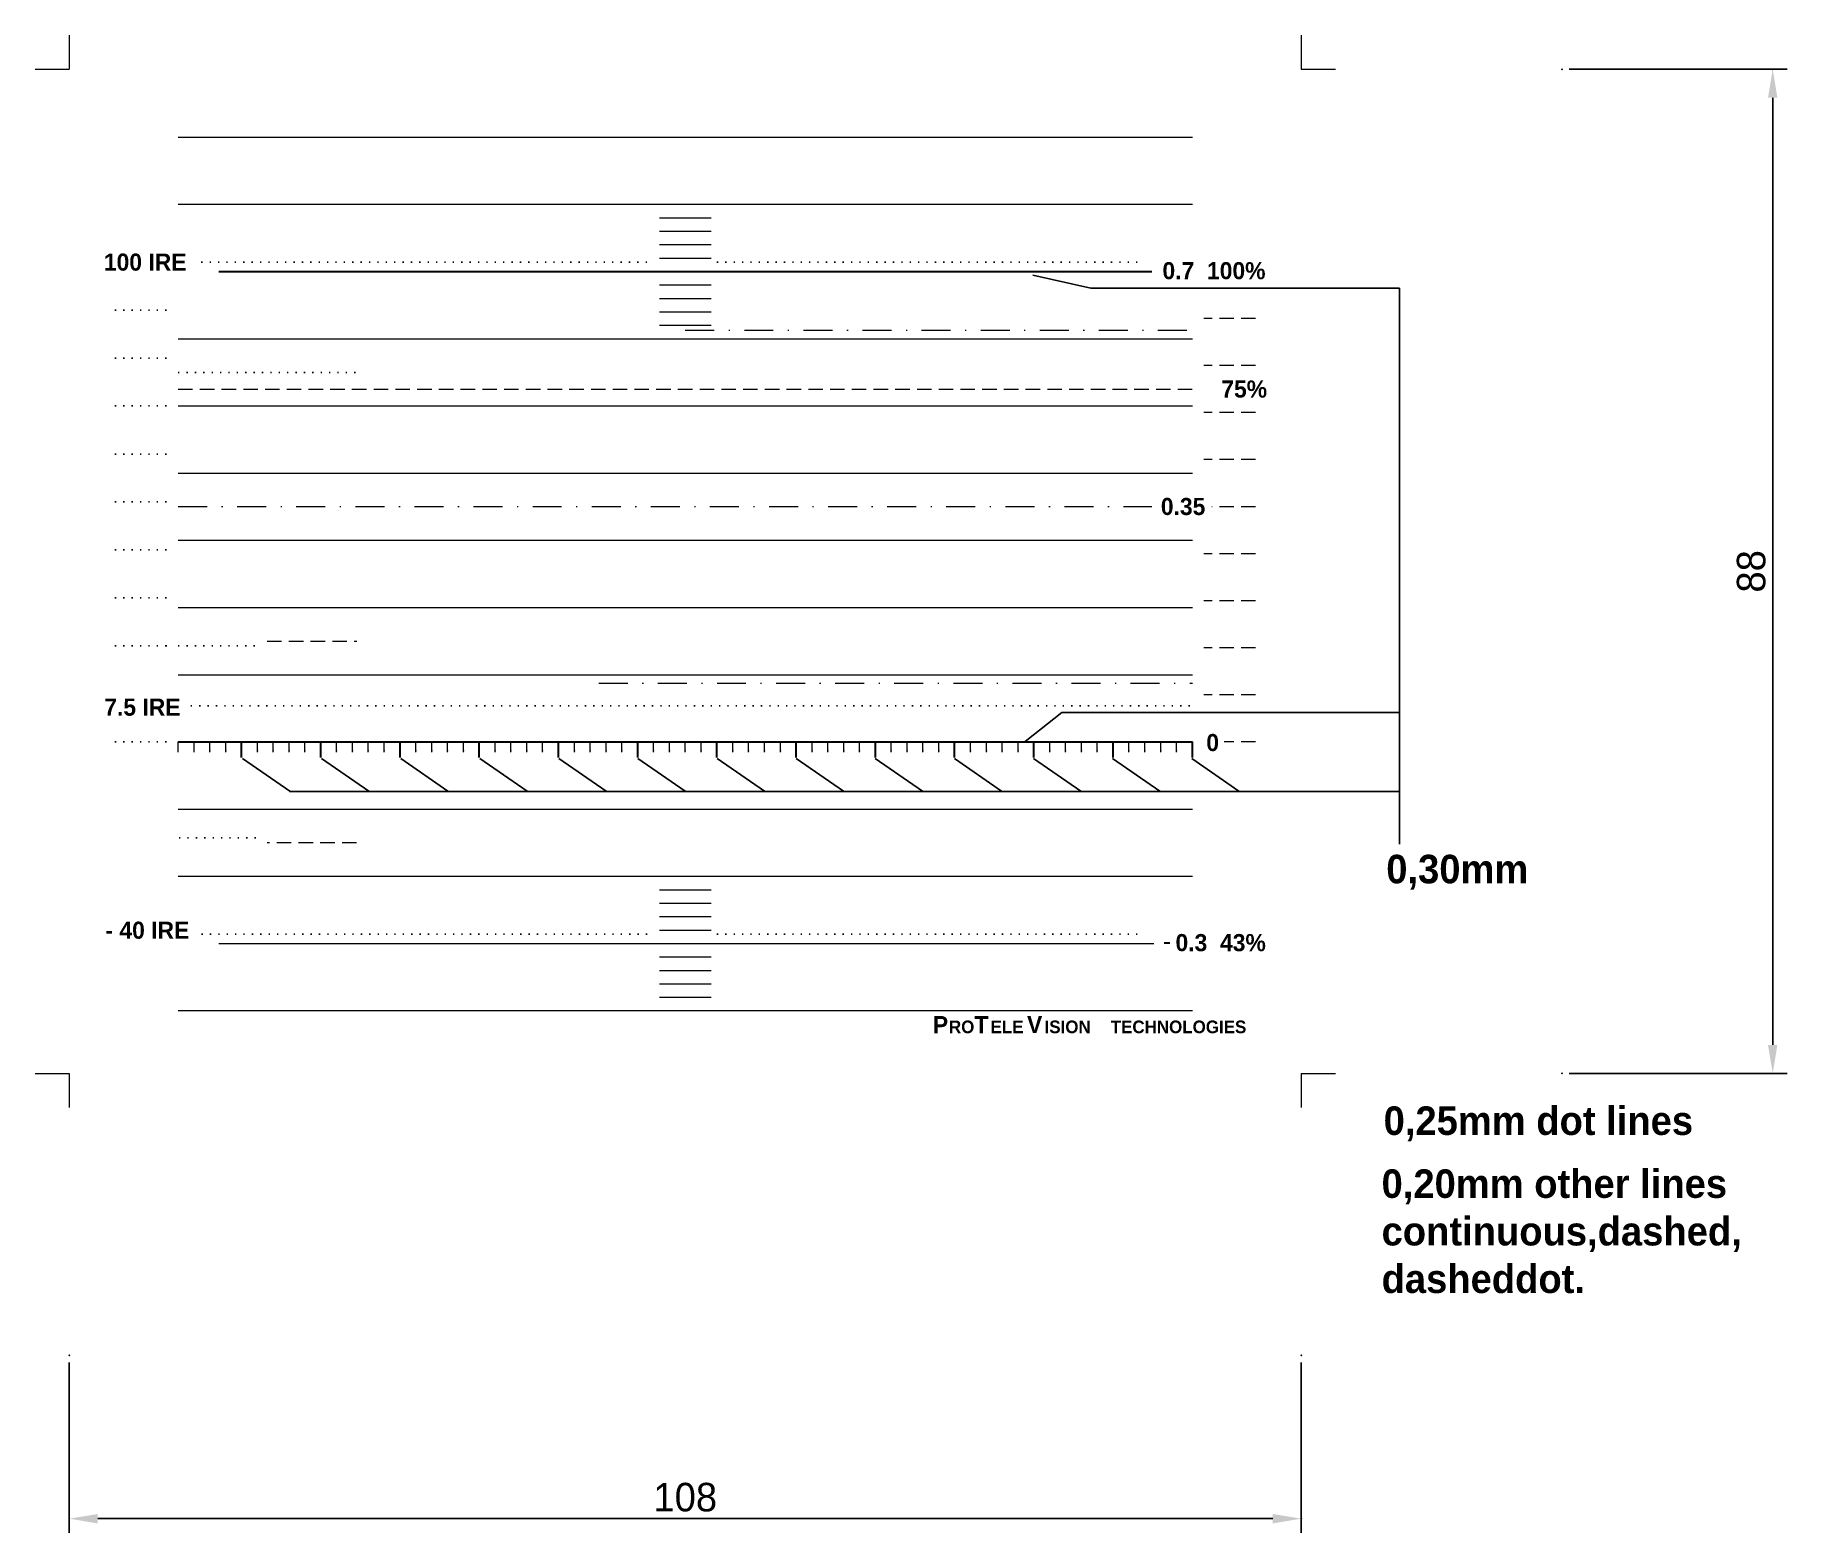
# Model space of a CAD drawing. Header units: millimetres. Extents: x -57 to 97, y -84 to 47.
import ezdxf

# ---------------------------------------------------------------- set-up
doc = ezdxf.new("R2010")
doc.units = ezdxf.units.MM
for name, pattern in [('ACAD_ISO07W100', [3, 0, -3]), ('DASHDOT2', [5.08, 2.54, -1.27, 0, -1.27]), ('DASHED1', [1.905, 1.27, -0.635]), ('DOT4', [0.635, 0, -0.635])]:
    doc.linetypes.add(name, pattern=pattern)
doc.layers.add('DIM', color=1, linetype='Continuous')
doc.layers.add('streger', color=7, linetype='Continuous', lineweight=20)
doc.styles.add('ARIAL', font='ARIAB___.TTF')
doc.styles.add('ARIAL MT', font='ARIAB___.TTF')
doc.dimstyles.new('ISO-25', dxfattribs={"dimtxt": 2.5, "dimasz": 2.5, "dimexe": 1.25, "dimexo": 0.625, "dimtad": 1, "dimtxsty": 'Standard', "dimcen": 2.5, "dimadec": 0, "dimazin": 0, "dimtfac": 1, "dimtmove": 0, "dimatfit": 3, "dimfxl": 0, "dimarcsym": 0})

# ---------------------------------------------------------------- blocks, each defined once
blk = doc.blocks.new('*D0')
at = {"layer": 'DIM', "color": 0, "lineweight": -2}
for p, q in [((-54, -69.33), (-54, -84.27)), ((54, -69.33), (54, -84.27)), ((-51.5, -83.02), (51.5, -83.02))]:
    blk.add_line(p, q, dxfattribs=at)
at = {"layer": 'DIM', "color": 0}
for p in [(-54, -68.7), (54, -68.7), (54, -83.02)]:
    blk.add_point(p, dxfattribs=at)
for points in [[(-51.5, -82.61), (-51.5, -83.44), (-54, -83.02)], [(51.5, -82.61), (51.5, -83.44), (54, -83.02)]]:
    blk.add_solid(points, dxfattribs=at)
at = {"layer": 'DIM', "color": 0, "insert": (0, -81.15), "char_height": 2.5, "attachment_point": 5}
blk.add_mtext('108', dxfattribs=at)
blk = doc.blocks.new('*D1')
at = {"layer": 'DIM', "color": 0, "lineweight": -2}
for p, q in [((77.48, 44), (96.58, 44)), ((95.33, -41.5), (95.33, 41.5)), ((77.48, -44), (96.58, -44))]:
    blk.add_line(p, q, dxfattribs=at)
at = {"layer": 'DIM', "color": 0}
for p in [(76.85, 44), (95.33, 44), (76.85, -44)]:
    blk.add_point(p, dxfattribs=at)
for points in [[(94.91, 41.5), (95.74, 41.5), (95.33, 44)], [(94.91, -41.5), (95.74, -41.5), (95.33, -44)]]:
    blk.add_solid(points, dxfattribs=at)
at = {"layer": 'DIM', "color": 0, "insert": (93.45, 0), "char_height": 2.5, "attachment_point": 5, "rotation": 90}
blk.add_mtext('88', dxfattribs=at)

msp = doc.modelspace()

# ---------------------------------------------------------------- linework, layer by layer
at = {"layer": 'DIM'}
for p, q in [((30.48, 25.961), (35.565, 24.807)), ((35.565, 24.807), (62.607, 24.807)), ((62.607, 24.807), (62.607, -23.916)), ((29.787, -14.91), (33.023, -12.37)), ((33.023, -12.37), (62.607, -12.37)), ((-38.813, -16.391), (-34.67, -19.275)), ((-31.879, -16.391), (-27.736, -19.275)), ((-24.946, -16.391), (-20.802, -19.275)), ((-18.012, -16.391), (-13.868, -19.275)), ((-11.078, -16.391), (-6.934, -19.275)), ((-4.144, -16.391), (0, -19.275)), ((2.79, -16.391), (6.934, -19.275)), ((9.724, -16.391), (13.867, -19.275)), ((16.658, -16.391), (20.801, -19.275)), ((23.592, -16.391), (27.735, -19.275)), ((30.526, -16.391), (34.669, -19.275)), ((37.46, -16.391), (41.603, -19.275)), ((44.394, -16.391), (48.537, -19.275)), ((-34.698, -19.298), (62.607, -19.298))]:
    msp.add_line(p, q, dxfattribs=at)
at = {"layer": 'streger', "lineweight": 0}
for p, q in [((-54, 47), (-54, 44)), ((54, 47), (54, 44)), ((-57, 44), (-54, 44)), ((54, 44), (57, 44)), ((-57, -44), (-54, -44)), ((-54, -44), (-54, -47)), ((54, -44), (57, -44)), ((54, -44), (54, -47))]:
    msp.add_line(p, q, dxfattribs=at)
at = {"layer": 'streger'}
for p, q in [((-44.455, 38.06), (44.455, 38.06)), ((-44.455, 32.17), (44.455, 32.17)), ((-44.455, 20.39), (44.455, 20.39)), ((-44.455, 14.5), (44.455, 14.5)), ((-44.455, 8.61), (44.455, 8.61)), ((-44.455, 2.72), (44.455, 2.72)), ((-44.455, -3.17), (44.455, -3.17)), ((-44.455, -9.06), (44.455, -9.06)), ((-44.455, -15.857), (-44.455, -14.94)), ((-43.065, -15.857), (-43.065, -14.94)), ((-41.676, -15.857), (-41.676, -14.94)), ((-40.287, -15.857), (-40.287, -14.94)), ((-40.287, -15.727), (-40.287, -14.94)), ((-37.509, -15.857), (-37.509, -14.94)), ((-36.119, -15.857), (-36.119, -14.94)), ((-34.73, -15.857), (-34.73, -14.94)), ((-33.341, -15.857), (-33.341, -14.94)), ((-30.562, -15.857), (-30.562, -14.94)), ((-29.173, -15.857), (-29.173, -14.94)), ((-27.784, -15.857), (-27.784, -14.94)), ((-26.395, -15.857), (-26.395, -14.94)), ((-23.616, -15.857), (-23.616, -14.94)), ((-22.227, -15.857), (-22.227, -14.94)), ((-20.838, -15.857), (-20.838, -14.94)), ((-19.449, -15.857), (-19.449, -14.94)), ((-16.67, -15.857), (-16.67, -14.94)), ((-15.281, -15.857), (-15.281, -14.94)), ((-13.892, -15.857), (-13.892, -14.94)), ((-12.503, -15.857), (-12.503, -14.94)), ((-9.724, -15.857), (-9.724, -14.94)), ((-8.335, -15.857), (-8.335, -14.94)), ((-6.946, -15.857), (-6.946, -14.94)), ((-5.557, -15.857), (-5.557, -14.94)), ((-2.778, -15.857), (-2.778, -14.94)), ((-1.389, -15.857), (-1.389, -14.94)), ((0, -15.857), (0, -14.94)), ((1.389, -15.857), (1.389, -14.94)), ((4.168, -15.857), (4.168, -14.94)), ((5.557, -15.857), (5.557, -14.94)), ((6.946, -15.857), (6.946, -14.94)), ((8.335, -15.857), (8.335, -14.94)), ((11.114, -15.857), (11.114, -14.94)), ((12.503, -15.857), (12.503, -14.94)), ((13.892, -15.857), (13.892, -14.94)), ((15.281, -15.857), (15.281, -14.94)), ((18.06, -15.857), (18.06, -14.94)), ((19.449, -15.857), (19.449, -14.94)), ((20.838, -15.857), (20.838, -14.94)), ((22.227, -15.857), (22.227, -14.94)), ((25.006, -15.857), (25.006, -14.94)), ((26.395, -15.857), (26.395, -14.94)), ((27.784, -15.857), (27.784, -14.94)), ((29.173, -15.857), (29.173, -14.94)), ((31.952, -15.857), (31.952, -14.94)), ((33.341, -15.857), (33.341, -14.94)), ((34.73, -15.857), (34.73, -14.94)), ((36.119, -15.857), (36.119, -14.94)), ((38.898, -15.857), (38.898, -14.94)), ((40.287, -15.857), (40.287, -14.94)), ((41.676, -15.857), (41.676, -14.94)), ((43.065, -15.857), (43.065, -14.94)), ((-44.455, -20.83), (44.455, -20.83)), ((-44.455, -26.72), (44.455, -26.72)), ((-40.884, -32.61), (41.072, -32.61)), ((-44.455, -38.5), (44.455, -38.5))]:
    msp.add_line(p, q, dxfattribs=at)
at = {"layer": 'streger', "linetype": 'DOT4', "lineweight": 25}
for p, q in [((-42.424, 27.1), (-2.773, 27.1)), ((2.773, 27.1), (39.783, 27.1)), ((-50, 22.9), (-45.455, 22.9)), ((-50, 18.69), (-45.455, 18.69)), ((-44.455, 17.43), (-28.788, 17.43)), ((-50, 14.5), (-45.455, 14.5)), ((-50, 10.28), (-45.455, 10.28)), ((-50, 6.08), (-45.455, 6.08)), ((-50, 1.9), (-45.455, 1.9)), ((-50, -2.33), (-45.455, -2.33)), ((-50, -6.54), (-45.455, -6.54)), ((-45.486, -6.54), (-45.455, -6.54)), ((-44.455, -6.54), (-37.653, -6.54)), ((-43.343, -11.79), (44.455, -11.79)), ((-50, -14.94), (-45.455, -14.94)), ((-37.653, -23.35), (-44.455, -23.35)), ((-42.399, -31.79), (-2.773, -31.79)), ((2.773, -31.79), (39.783, -31.79))]:
    msp.add_line(p, q, dxfattribs=at)
at = {"layer": 'streger', "lineweight": 30}
for p, q in [((-40.884, 26.28), (40.909, 26.28)), ((-44.455, -14.94), (44.455, -14.94)), ((-38.898, -16.315), (-38.898, -14.94)), ((-31.952, -16.315), (-31.952, -14.94)), ((-25.006, -16.315), (-25.006, -14.94)), ((-18.06, -16.315), (-18.06, -14.94)), ((-11.114, -16.315), (-11.114, -14.94)), ((-4.168, -16.315), (-4.168, -14.94)), ((2.778, -16.315), (2.778, -14.94)), ((2.778, -16.315), (2.778, -14.94)), ((9.724, -16.315), (9.724, -14.94)), ((16.67, -16.315), (16.67, -14.94)), ((23.616, -16.315), (23.616, -14.94)), ((30.562, -16.315), (30.562, -14.94)), ((37.509, -16.315), (37.509, -14.94)), ((44.455, -16.315), (44.455, -14.94))]:
    msp.add_line(p, q, dxfattribs=at)
at = {"layer": 'streger', "linetype": 'DASHED1'}
for p, q in [((50, 22.16), (45.455, 22.16)), ((50, 18.03), (45.455, 18.03)), ((-44.455, 15.97), (44.455, 15.97)), ((50, 13.91), (45.455, 13.91)), ((50, 9.79), (45.455, 9.79)), ((50, 5.66), (46.147, 5.66)), ((50, 1.54), (45.455, 1.54)), ((50, -2.58), (45.455, -2.58)), ((-36.653, -6.11), (-28.788, -6.11)), ((50, -14.94), (47.227, -14.94)), ((-28.819, -23.78), (-36.653, -23.78))]:
    msp.add_line(p, q, dxfattribs=at)
at = {"layer": 'streger', "linetype": 'DASHDOT2'}
for p, q in [((0, 21.13), (44.455, 21.13)), ((-44.455, 5.67), (40.909, 5.67))]:
    msp.add_line(p, q, dxfattribs=at)
at = {"layer": 'streger', "linetype": 'DOT4'}
msp.add_line((-50, 18.696), (-45.455, 18.696), dxfattribs=at)
at = {"layer": 'streger', "linetype": 'DASHED1', "lineweight": 20}
for p, q in [((50, -6.7), (45.455, -6.7)), ((50, -10.82), (45.455, -10.82))]:
    msp.add_line(p, q, dxfattribs=at)
at = {"layer": 'streger', "linetype": 'DASHDOT2', "lineweight": 20}
msp.add_line((-7.576, -9.79), (44.455, -9.79), dxfattribs=at)
at = {"layer": 'streger'}
for points in [[(-2.273, 30.992), (2.273, 30.992)], [(-2.273, 29.814), (2.273, 29.814)], [(-2.273, 28.636), (2.273, 28.636)], [(-2.273, 27.458), (2.273, 27.458)], [(-2.273, 25.102), (2.273, 25.102)], [(-2.273, 23.924), (2.273, 23.924)], [(-2.273, 22.746), (2.273, 22.746)], [(-2.273, 21.568), (2.273, 21.568)], [(-2.273, -27.898), (2.273, -27.898)], [(-2.273, -29.076), (2.273, -29.076)], [(-2.273, -30.254), (2.273, -30.254)], [(-2.273, -31.432), (2.273, -31.432)], [(-2.273, -33.788), (2.273, -33.788)], [(-2.273, -34.966), (2.273, -34.966)], [(-2.273, -36.144), (2.273, -36.144)], [(-2.273, -37.322), (2.273, -37.322)]]:
    msp.add_lwpolyline(points, dxfattribs=at)
for p in [(-41.676, -15.727), (-41.676, -15.727), (-40.287, -15.727), (-40.287, -15.727), (-38.898, -15.727), (-38.898, -15.727), (-37.509, -15.727), (-37.509, -15.727), (-36.119, -15.727), (-36.119, -15.727), (-34.73, -15.727), (-34.73, -15.727), (-33.341, -15.727), (-33.341, -15.727), (-31.952, -15.727), (-31.952, -15.727), (-30.562, -15.727), (-30.562, -15.727), (-29.173, -15.727), (-29.173, -15.727), (-27.784, -15.727), (-27.784, -15.727), (-26.395, -15.727), (-26.395, -15.727), (-25.006, -15.727), (-25.006, -15.727), (-23.616, -15.727), (-23.616, -15.727), (-22.227, -15.727), (-22.227, -15.727), (-20.838, -15.727), (-20.838, -15.727), (-19.449, -15.727), (-19.449, -15.727), (-18.06, -15.727), (-18.06, -15.727), (-16.67, -15.727), (-16.67, -15.727), (-15.281, -15.727), (-15.281, -15.727), (-13.892, -15.727), (-13.892, -15.727), (-12.503, -15.727), (-12.503, -15.727), (-11.114, -15.727), (-11.114, -15.727), (-9.724, -15.727), (-9.724, -15.727), (-8.335, -15.727), (-8.335, -15.727), (-6.946, -15.727), (-6.946, -15.727), (-5.557, -15.727), (-5.557, -15.727), (-4.168, -15.727), (-4.168, -15.727), (-2.778, -15.727), (-2.778, -15.727), (-1.389, -15.727), (-1.389, -15.727), (0, -15.727), (0, -15.727), (1.389, -15.727), (1.389, -15.727), (4.168, -15.727), (4.168, -15.727), (5.557, -15.727), (5.557, -15.727), (6.946, -15.727), (6.946, -15.727), (8.335, -15.727), (8.335, -15.727), (9.724, -15.727), (9.724, -15.727), (11.114, -15.727), (11.114, -15.727), (12.503, -15.727), (12.503, -15.727), (13.892, -15.727), (13.892, -15.727), (15.281, -15.727), (15.281, -15.727), (16.67, -15.727), (16.67, -15.727), (18.06, -15.727), (18.06, -15.727), (19.449, -15.727), (19.449, -15.727), (20.838, -15.727), (20.838, -15.727), (22.227, -15.727), (22.227, -15.727), (23.616, -15.727), (23.616, -15.727), (25.006, -15.727), (25.006, -15.727), (26.395, -15.727), (26.395, -15.727), (27.784, -15.727), (27.784, -15.727), (29.173, -15.727), (29.173, -15.727), (30.562, -15.727), (30.562, -15.727), (31.952, -15.727), (31.952, -15.727), (33.341, -15.727), (33.341, -15.727), (34.73, -15.727), (34.73, -15.727), (36.119, -15.727), (36.119, -15.727), (37.509, -15.727), (37.509, -15.727), (38.898, -15.727), (38.898, -15.727), (40.287, -15.727), (40.287, -15.727), (41.676, -15.727), (41.676, -15.727), (43.065, -15.727), (43.065, -15.727), (44.455, -15.727), (44.455, -15.727)]:
    msp.add_point(p, dxfattribs=at)

# ---------------------------------------------------------------- texts
at = {"layer": 'DIM', "char_height": 2.5, "attachment_point": 1, "style": 'ARIAL'}
for s, insert, width in [('0,30mm', (61.452, -24.84), 14.6593), ('0,25mm dot lines', (61.221, -46.892), 37.31485), ('0,20mm other lines continuous,dashed, dasheddot.', (61.041, -52.41), 34.5025)]:
    msp.add_mtext(s, dxfattribs=dict(at, insert=insert, width=width))
at = {"layer": 'streger', "style": 'ARIAL MT'}
for s, height, p in [('P', 1.5, (21.703, -40.476)), ('RO', 1.1111, (23.112, -40.476)), ('T', 1.5, (25.353, -40.476)), ('ELE', 1.1111, (26.764, -40.476)), ('V', 1.5, (29.958, -40.471)), ('ISION', 1.1111, (31.497, -40.476)), ('TECHNOLOGIES', 1.11111, (37.295, -40.476))]:
    msp.add_text(s, height=height, dxfattribs=at).set_placement(p)
at = {"layer": 'streger', "linetype": 'ACAD_ISO07W100', "lineweight": 20, "char_height": 1.5, "attachment_point": 1, "style": 'ARIAL'}
for s, insert, width in [('100 IRE', (-50.967, 27.85), 10.6603), ('0.7  100%', (41.83, 27.098), 10.2875), ('75%', (46.99, 16.727), 5.4982), ('0.35', (41.688, 6.435), 5.4982), ('7.5 IRE', (-50.934, -11.148), 7.3133), ('0', (45.675, -14.254), 5.4982), ('- 40 IRE', (-50.832, -30.702), 8.822), ('0.3  43%', (42.974, -31.787), 9.8661)]:
    msp.add_mtext(s, dxfattribs=dict(at, insert=insert, width=width))
at = {"layer": 'streger', "linetype": 'ACAD_ISO07W100', "lineweight": 20, "insert": (41.874, -31.657), "char_height": 1.5, "width": 9.8661, "attachment_point": 1}
msp.add_mtext('{\\fArial|b0|i0|c0|p34;- }', dxfattribs=at)

# ---------------------------------------------------------------- dimensions: what is measured, and where the dimension line sits
at = {"layer": 'DIM', "color": 1}
dim = msp.add_linear_dim(base=(95.326, 44), p1=(76.852, -44), p2=(76.852, 44), angle=90, dimstyle='ISO-25', dxfattribs=at)
dim.commit()
dim.dimension.update_dxf_attribs({"geometry": '*D1', "text_midpoint": (93.451, 0)})
dim = msp.add_linear_dim(base=(54, -83.022), p1=(-54, -68.704), p2=(54, -68.704), dimstyle='ISO-25', dxfattribs=at)
dim.commit()
dim.dimension.update_dxf_attribs({"geometry": '*D0', "text_midpoint": (0, -81.147)})

doc.saveas('drawing.dxf')
